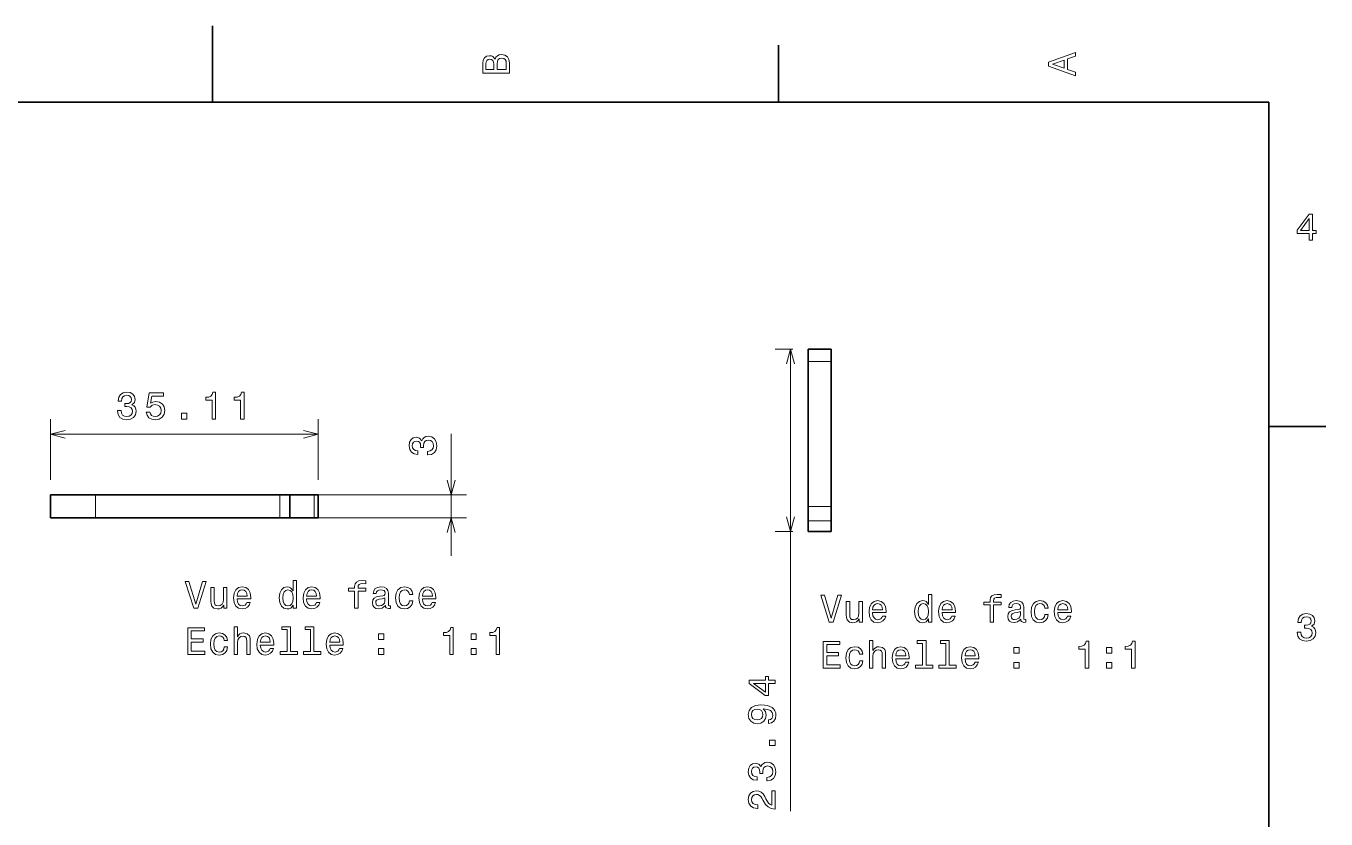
# Model space of a CAD drawing. Extents: x 0 to 297, y 0 to 210.
# Drawn here: x 124 to 294.5, y 106 to 210 of the extents above; entities that cross this region are included whole.
import ezdxf

# ---------------------------------------------------------------- set-up
doc = ezdxf.new("R2010")
doc.units = 0

msp = doc.modelspace()

# ---------------------------------------------------------------- linework, layer by layer
at = {"color": 7, "lineweight": 35, "ltscale": 0.25}
msp.add_line((148.5, 200), (148.5, 210), dxfattribs=at)
at = {"color": 7, "lineweight": 35, "ltscale": 0.1875}
for p, q in [((222.699997, 200), (222.699997, 207.5)), ((287, 157.5), (294.5, 157.5))]:
    msp.add_line(p, q, dxfattribs=at)
at = {"color": 7, "lineweight": 35}
for p, q in [((287, 200), (10, 200)), ((287, 10), (287, 200)), ((157.321777, 148.504807), (133.151245, 148.504807)), ((157.321777, 145.504807), (133.151245, 145.504807))]:
    msp.add_line(p, q, dxfattribs=at)
at = {"color": 7, "lineweight": 13, "ltscale": 0.058289}
for p, q in [((224.604706, 167.639557), (222.273163, 167.639557)), ((224.604706, 143.703781), (222.273163, 143.703781))]:
    msp.add_line(p, q, dxfattribs=at)
at = {"color": 7, "lineweight": 13}
for p, q in [((224.273163, 107.029572), (224.273163, 167.639557)), ((127.230125, 156.460464), (162.337479, 156.460464)), ((159.321777, 148.504807), (181.79512, 148.504807)), ((159.321777, 145.504807), (181.79512, 145.504807))]:
    msp.add_line(p, q, dxfattribs=at)
at = {"color": 7, "lineweight": 35, "ltscale": 0.041216}
for p, q in [((226.604706, 165.990936), (226.604706, 167.639557)), ((229.604706, 165.990936), (229.604706, 167.639557))]:
    msp.add_line(p, q, dxfattribs=at)
at = {"color": 7, "lineweight": 35, "ltscale": 0.075}
for p, q in [((226.604706, 167.639557), (229.604706, 167.639557)), ((127.230125, 145.504807), (127.230125, 148.504807)), ((158.616882, 145.504807), (158.616882, 148.504807)), ((162.337479, 145.504807), (162.337479, 148.504807)), ((226.604706, 143.703781), (229.604706, 143.703781))]:
    msp.add_line(p, q, dxfattribs=at)
at = {"color": 7, "lineweight": 35, "ltscale": 0.126803}
for p, q in [((226.604706, 165.990936), (226.604706, 160.918808)), ((229.604706, 165.990936), (229.604706, 160.918808))]:
    msp.add_line(p, q, dxfattribs=at)
at = {"color": 7, "lineweight": 13, "ltscale": 0.075}
for p, q in [((226.604706, 165.990936), (229.604706, 165.990936)), ((133.151245, 145.504807), (133.151245, 148.504807)), ((157.321777, 145.504807), (157.321777, 148.504807)), ((161.824524, 145.504807), (161.824524, 148.504807)), ((226.604706, 146.974701), (229.604706, 146.974701)), ((226.604706, 145.102814), (229.604706, 145.102814)), ((229.604706, 143.716354), (226.604706, 143.716354))]:
    msp.add_line(p, q, dxfattribs=at)
at = {"color": 7, "lineweight": 35, "ltscale": 0.348603}
for p, q in [((226.604706, 160.918808), (226.604706, 146.974701)), ((229.604706, 160.918808), (229.604706, 146.974701))]:
    msp.add_line(p, q, dxfattribs=at)
at = {"color": 7, "lineweight": 13, "ltscale": 0.198891}
for p, q in [((127.230125, 150.504807), (127.230125, 158.460464)), ((162.337479, 150.504807), (162.337479, 158.460464))]:
    msp.add_line(p, q, dxfattribs=at)
at = {"color": 7, "lineweight": 13, "ltscale": 0.400901}
msp.add_line((179.79512, 140.504807), (179.79512, 156.540833), dxfattribs=at)
at = {"color": 7, "lineweight": 35, "ltscale": 0.148028}
for p, q in [((133.151245, 148.504807), (127.230125, 148.504807)), ((133.151245, 145.504807), (127.230125, 145.504807))]:
    msp.add_line(p, q, dxfattribs=at)
at = {"color": 7, "lineweight": 35, "ltscale": 0.032378}
for p, q in [((158.616882, 148.504807), (157.321777, 148.504807)), ((158.616882, 145.504807), (157.321777, 145.504807))]:
    msp.add_line(p, q, dxfattribs=at)
at = {"color": 7, "lineweight": 35, "ltscale": 0.080192}
msp.add_line((158.616852, 148.504807), (161.824524, 148.504807), dxfattribs=at)
at = {"color": 7, "lineweight": 35, "ltscale": 0.012824}
for p, q in [((162.337479, 148.504807), (161.824524, 148.504807)), ((162.337479, 145.504807), (161.824524, 145.504807))]:
    msp.add_line(p, q, dxfattribs=at)
at = {"color": 7, "lineweight": 35, "ltscale": 0.046797}
for p, q in [((226.604706, 145.102814), (226.604706, 146.974701)), ((229.604706, 145.102814), (229.604706, 146.974701))]:
    msp.add_line(p, q, dxfattribs=at)
at = {"color": 7, "lineweight": 35, "ltscale": 0.080191}
msp.add_line((158.616867, 145.504807), (161.824524, 145.504807), dxfattribs=at)
at = {"color": 7, "lineweight": 35, "ltscale": 0.034661}
for p, q in [((226.604706, 143.716354), (226.604706, 145.102814)), ((229.604706, 143.716354), (229.604706, 145.102814))]:
    msp.add_line(p, q, dxfattribs=at)
at = {"color": 7, "lineweight": 35, "ltscale": 0.000314}
for p, q in [((226.604706, 143.703781), (226.604706, 143.716354)), ((229.604706, 143.703781), (229.604706, 143.716354))]:
    msp.add_line(p, q, dxfattribs=at)
at = {"color": 7, "lineweight": 13}
for points in [[(261.633209, 203.466858), (261.633209, 203.930847), (260.604401, 204.298996), (260.604401, 205.695969), (261.633209, 206.064133), (261.633209, 206.538193), (258.128174, 205.257217), (258.128174, 204.742798)], [(185.542007, 205.630417), (185.249496, 205.983429), (185.052811, 206.074219), (184.81073, 206.104477), (184.432495, 206.03891), (184.160156, 205.842224), (183.993729, 205.524506), (183.933212, 205.080704), (183.933212, 203.835022), (187.433212, 203.835022), (187.433212, 205.151306), (187.36261, 205.620331), (187.155838, 205.968307), (186.828018, 206.185165), (186.384216, 206.260818), (186.08667, 206.215424), (185.839554, 206.094391), (185.65799, 205.897705)], [(185.385666, 204.984879), (185.385666, 204.298996), (184.351807, 204.298996), (184.351807, 205.025223), (184.382065, 205.297562), (184.472839, 205.489197), (184.629181, 205.605194), (184.86116, 205.645538), (185.093155, 205.600143), (185.254532, 205.479111), (185.355408, 205.272339)], [(187.014618, 205.095825), (187.014618, 204.298996), (185.809296, 204.298996), (185.809296, 205.050446), (185.844589, 205.368164), (185.9505, 205.595108), (186.132065, 205.731277), (186.394302, 205.776657), (186.671692, 205.731277), (186.863327, 205.605194), (186.979324, 205.393372)], [(260.17572, 204.460388), (258.632477, 205), (260.17572, 205.539627)], [(292.277374, 181.916794), (292.731262, 181.916794), (292.731262, 182.784225), (293.23056, 182.784225), (293.23056, 183.187683), (292.731262, 183.187683), (292.731262, 185.341141), (292.272339, 185.341141), (290.739197, 183.228027), (290.739197, 182.784225), (292.277374, 182.784225)], [(291.162842, 183.187683), (292.277374, 184.756134), (292.277374, 183.187683)], [(136.040863, 159.559891), (136.040863, 159.524582), (136.121552, 159.040436), (136.358582, 158.677322), (136.731781, 158.445328), (137.226013, 158.359589), (137.750519, 158.445328), (138.14389, 158.667236), (138.396042, 159.020264), (138.486832, 159.474152), (138.446487, 159.771698), (138.335526, 160.013779), (138.153976, 160.200378), (137.911896, 160.336548), (138.239716, 160.608871), (138.355698, 161.042587), (138.28006, 161.435959), (138.063202, 161.733521), (137.710175, 161.92012), (137.226013, 161.985672), (136.772125, 161.904984), (136.424149, 161.68309), (136.197205, 161.330063), (136.121552, 160.861038), (136.121552, 160.825729), (136.570404, 160.825729), (136.610748, 161.148499), (136.741867, 161.380493), (136.95369, 161.521698), (137.251236, 161.572128), (137.513489, 161.531784), (137.705124, 161.425873), (137.821121, 161.25441), (137.866516, 161.022415), (137.821121, 160.775299), (137.700089, 160.608871), (137.488266, 160.508011), (137.200806, 160.477753), (137.00412, 160.482788), (137.00412, 160.084381), (137.251236, 160.094467), (137.568954, 160.049072), (137.805984, 159.92804), (137.947205, 159.731354), (137.997635, 159.474152), (137.942154, 159.181641), (137.795898, 158.964783), (137.563919, 158.828613), (137.256287, 158.783234), (136.938553, 158.833664), (136.706573, 158.984955), (136.560318, 159.227036), (136.504837, 159.559891)], [(148.429047, 158.460464), (148.887985, 158.460464), (148.887985, 161.985672), (148.545044, 161.985672), (148.454269, 161.67804), (148.272705, 161.471268), (147.995331, 161.350235), (147.612045, 161.309891), (147.612045, 160.951813), (148.429047, 160.951813)], [(152.16507, 158.460464), (152.624008, 158.460464), (152.624008, 161.985672), (152.281067, 161.985672), (152.190277, 161.67804), (152.008728, 161.471268), (151.731354, 161.350235), (151.348068, 161.309891), (151.348068, 160.951813), (152.16507, 160.951813)], [(139.797058, 159.373291), (139.908005, 158.959747), (140.155121, 158.636978), (140.518234, 158.435242), (140.982208, 158.359589), (141.491577, 158.450378), (141.889999, 158.697495), (142.142151, 159.090866), (142.237976, 159.595184), (142.152252, 160.064209), (141.910172, 160.432358), (141.531921, 160.669388), (141.04274, 160.755127), (140.66449, 160.694611), (140.371979, 160.528183), (140.513199, 161.471268), (142.046341, 161.471268), (142.046341, 161.884811), (140.175293, 161.884811), (139.897919, 160.0289), (140.301376, 160.0289), (140.593887, 160.26593), (140.967087, 160.351669), (141.289856, 160.296188), (141.536972, 160.134811), (141.693314, 159.887695), (141.748779, 159.569977), (141.693314, 159.252243), (141.531921, 159.005127), (141.284805, 158.848785), (140.967087, 158.79332), (140.699799, 158.828613), (140.493027, 158.944611), (140.341721, 159.12616), (140.266083, 159.373291)], [(144.435822, 158.460464), (145.13179, 158.460464), (145.13179, 159.211899), (144.435822, 159.211899)], [(176.695694, 153.751923), (176.730988, 153.751923), (177.215149, 153.832611), (177.578262, 154.069641), (177.810242, 154.442841), (177.895981, 154.937088), (177.810242, 155.461578), (177.588348, 155.85495), (177.235321, 156.107117), (176.781433, 156.197891), (176.483887, 156.157547), (176.241806, 156.0466), (176.055206, 155.865036), (175.919037, 155.622955), (175.646698, 155.950775), (175.212982, 156.066772), (174.819611, 155.991119), (174.522064, 155.774261), (174.335464, 155.421234), (174.269897, 154.937088), (174.350586, 154.483185), (174.572495, 154.135208), (174.925522, 153.908264), (175.394531, 153.832611), (175.42984, 153.832611), (175.42984, 154.281464), (175.107071, 154.321808), (174.875092, 154.452927), (174.733887, 154.664749), (174.683441, 154.962296), (174.723785, 155.224548), (174.829697, 155.416183), (175.00116, 155.532181), (175.233154, 155.577576), (175.48027, 155.532181), (175.646698, 155.411148), (175.747559, 155.199326), (175.777832, 154.911865), (175.772781, 154.715179), (176.171204, 154.715179), (176.161102, 154.962296), (176.206497, 155.280029), (176.327545, 155.517059), (176.524231, 155.658264), (176.781433, 155.708694), (177.073944, 155.653229), (177.290802, 155.506973), (177.426956, 155.274979), (177.472351, 154.967346), (177.421921, 154.649612), (177.27063, 154.417633), (177.028549, 154.271378), (176.695694, 154.215897)], [(147.179337, 137.153229), (146.301804, 134.172668), (145.399078, 137.153229), (144.919968, 137.153229), (146.049652, 133.648178), (146.55397, 133.648178), (147.658432, 137.153229)], [(151.718231, 134.873688), (153.493454, 134.873688), (153.498489, 135.08046), (153.417801, 135.660431), (153.195908, 136.094147), (152.84288, 136.356384), (152.373856, 136.452209), (151.914917, 136.351349), (151.56189, 136.068924), (151.334946, 135.610001), (151.254257, 135.004807), (151.32991, 134.384491), (151.556854, 133.930603), (151.904831, 133.648178), (152.358734, 133.552353), (152.752106, 133.61792), (153.07486, 133.789383), (153.31189, 134.061722), (153.448059, 134.424835), (153.009308, 134.424835), (152.918518, 134.223099), (152.787399, 134.071808), (152.4142, 133.950775), (152.12674, 134.006241), (151.909882, 134.182755), (151.768661, 134.47023), (151.718231, 134.858551)], [(159.066223, 134.066772), (159.066223, 133.648178), (159.510025, 133.648178), (159.510025, 137.269211), (159.071259, 137.269211), (159.071259, 135.942841), (158.733368, 136.326126), (158.526596, 136.416916), (158.289566, 136.452209), (157.860886, 136.351349), (157.52803, 136.068924), (157.311172, 135.615036), (157.235535, 135.004807), (157.311172, 134.394577), (157.52803, 133.935638), (157.860886, 133.648178), (158.289566, 133.552353), (158.526596, 133.587662), (158.738403, 133.678436)], [(160.826309, 134.873688), (162.601517, 134.873688), (162.606567, 135.08046), (162.525879, 135.660431), (162.30397, 136.094147), (161.950943, 136.356384), (161.481934, 136.452209), (161.022995, 136.351349), (160.669968, 136.068924), (160.443024, 135.610001), (160.362335, 135.004807), (160.437973, 134.384491), (160.664917, 133.930603), (161.012909, 133.648178), (161.466797, 133.552353), (161.860168, 133.61792), (162.182938, 133.789383), (162.419968, 134.061722), (162.556137, 134.424835), (162.117371, 134.424835), (162.026596, 134.223099), (161.895477, 134.071808), (161.522278, 133.950775), (161.234802, 134.006241), (161.017944, 134.182755), (160.87674, 134.47023), (160.826309, 134.858551)], [(167.125305, 135.887375), (167.125305, 133.648178), (167.569107, 133.648178), (167.569107, 135.887375), (168.577744, 135.887375), (168.577744, 136.26561), (167.569107, 136.26561), (167.569107, 136.432037), (167.604401, 136.633774), (167.720398, 136.769943), (167.917084, 136.850632), (168.199509, 136.88089), (168.577744, 136.860718), (168.577744, 137.244003), (168.098633, 137.269211), (167.664917, 137.223831), (167.362335, 137.087662), (167.180771, 136.850632), (167.125305, 136.512726), (167.125305, 136.26561), (166.313339, 136.26561), (166.313339, 135.887375)], [(171.154831, 134.001205), (171.154831, 133.986069), (171.180054, 133.814606), (171.255707, 133.693573), (171.573425, 133.597748), (171.820541, 133.638092), (171.820541, 133.981033), (171.71463, 133.965897), (171.573425, 134.031464), (171.548203, 134.2332), (171.548203, 135.635208), (171.487686, 135.993286), (171.311172, 136.245438), (171.00354, 136.396744), (170.569824, 136.452209), (170.146194, 136.391693), (169.833511, 136.22023), (169.636826, 135.952927), (169.571259, 135.599915), (169.571259, 135.569641), (169.969681, 135.569641), (170.004974, 135.781464), (170.115936, 135.932755), (170.297485, 136.023544), (170.554688, 136.058838), (170.801819, 136.03363), (170.978317, 135.957977), (171.084229, 135.826859), (171.119537, 135.645294), (171.099365, 135.433487), (171.018677, 135.327576), (170.81694, 135.277145), (170.43869, 135.236801), (170.004974, 135.146011), (169.697342, 134.984634), (169.515793, 134.732468), (169.460312, 134.359268), (169.510742, 134.026413), (169.667084, 133.779297), (169.91925, 133.622955), (170.267227, 133.56749), (170.736252, 133.673401)], [(174.306854, 135.458694), (174.745605, 135.458694), (174.654831, 135.862152), (174.437973, 136.179886), (174.100082, 136.376572), (173.661316, 136.452209), (173.17717, 136.351349), (172.809021, 136.068924), (172.577026, 135.610001), (172.496338, 134.99472), (172.571991, 134.384491), (172.79892, 133.930603), (173.156998, 133.648178), (173.646194, 133.552353), (174.07991, 133.628006), (174.417801, 133.839813), (174.649796, 134.172668), (174.750656, 134.61647), (174.327026, 134.61647), (174.251373, 134.334061), (174.110168, 134.122238), (173.908432, 133.991119), (173.661316, 133.950775), (173.353683, 134.016327), (173.131775, 134.218063), (172.995605, 134.545868), (172.950226, 135.009857), (172.995605, 135.463745), (173.136826, 135.79155), (173.36377, 135.993286), (173.661316, 136.063889), (173.923569, 136.018494), (174.120255, 135.902496), (174.251373, 135.710861)], [(176.006424, 134.873688), (177.781631, 134.873688), (177.786682, 135.08046), (177.705994, 135.660431), (177.484085, 136.094147), (177.131058, 136.356384), (176.662033, 136.452209), (176.20311, 136.351349), (175.850082, 136.068924), (175.623138, 135.610001), (175.54245, 135.004807), (175.618088, 134.384491), (175.845032, 133.930603), (176.193024, 133.648178), (176.646912, 133.552353), (177.040283, 133.61792), (177.363052, 133.789383), (177.600082, 134.061722), (177.736252, 134.424835), (177.297485, 134.424835), (177.206711, 134.223099), (177.075592, 134.071808), (176.702393, 133.950775), (176.414917, 134.006241), (176.198059, 134.182755), (176.056854, 134.47023), (176.006424, 134.858551)], [(150.381775, 136.356384), (149.937973, 136.356384), (149.937973, 134.792984), (149.887543, 134.429886), (149.741287, 134.167633), (149.514343, 134.006241), (149.216797, 133.955811), (148.979767, 133.996155), (148.828461, 134.117203), (148.742737, 134.323975), (148.722565, 134.61647), (148.722565, 136.356384), (148.278748, 136.356384), (148.278748, 134.576126), (148.293884, 134.218063), (148.389709, 133.920517), (148.68222, 133.648178), (149.15123, 133.552353), (149.403397, 133.587662), (149.620255, 133.678436), (149.806854, 133.834778), (149.958145, 134.061722), (149.958145, 133.648178), (150.381775, 133.648178)], [(151.718231, 135.246887), (151.773712, 135.594864), (151.909882, 135.852066), (152.116653, 136.008408), (152.388992, 136.063889), (152.656281, 136.008408), (152.863052, 135.852066), (152.989136, 135.594864), (153.034515, 135.246887)], [(158.365204, 136.053802), (158.657715, 135.983185), (158.879623, 135.786499), (159.010742, 135.458694), (159.061172, 135.004807), (159.010742, 134.545868), (158.879623, 134.218063), (158.657715, 134.016327), (158.365204, 133.950775), (158.08783, 134.016327), (157.876022, 134.218063), (157.734802, 134.550919), (157.689423, 135.004807), (157.734802, 135.453659), (157.876022, 135.781464), (158.08783, 135.983185)], [(160.826309, 135.246887), (160.881775, 135.594864), (161.017944, 135.852066), (161.224716, 136.008408), (161.497055, 136.063889), (161.764343, 136.008408), (161.971115, 135.852066), (162.097198, 135.594864), (162.142593, 135.246887)], [(171.104401, 134.596298), (171.043884, 134.334061), (170.882507, 134.132324), (170.640427, 134.001205), (170.34288, 133.955811), (170.15123, 133.981033), (170.01506, 134.061722), (169.929337, 134.202927), (169.904114, 134.399612), (169.924286, 134.576126), (170.004974, 134.702209), (170.327744, 134.84343), (170.736252, 134.903946), (171.104401, 135.024979)], [(176.006424, 135.246887), (176.06189, 135.594864), (176.198059, 135.852066), (176.404831, 136.008408), (176.67717, 136.063889), (176.944458, 136.008408), (177.15123, 135.852066), (177.277313, 135.594864), (177.322693, 135.246887)], [(230.500244, 135.352203), (229.622711, 132.371643), (228.719986, 135.352203), (228.240875, 135.352203), (229.37056, 131.847153), (229.874878, 131.847153), (230.97934, 135.352203)], [(242.387131, 132.265747), (242.387131, 131.847153), (242.830933, 131.847153), (242.830933, 135.468185), (242.392166, 135.468185), (242.392166, 134.141815), (242.054276, 134.525101), (241.847504, 134.615891), (241.610474, 134.651184), (241.181793, 134.550323), (240.848938, 134.267899), (240.63208, 133.814011), (240.556442, 133.203781), (240.63208, 132.593552), (240.848938, 132.134613), (241.181793, 131.847153), (241.610474, 131.751328), (241.847504, 131.786636), (242.059311, 131.877411)], [(250.446198, 134.086349), (250.446198, 131.847153), (250.890015, 131.847153), (250.890015, 134.086349), (251.898651, 134.086349), (251.898651, 134.464584), (250.890015, 134.464584), (250.890015, 134.631012), (250.925308, 134.832748), (251.041306, 134.968918), (251.237991, 135.049606), (251.520416, 135.079865), (251.898651, 135.059692), (251.898651, 135.442978), (251.419556, 135.468185), (250.98584, 135.422806), (250.683243, 135.286636), (250.501678, 135.049606), (250.446198, 134.7117), (250.446198, 134.464584), (249.634247, 134.464584), (249.634247, 134.086349)], [(233.702682, 134.555359), (233.258881, 134.555359), (233.258881, 132.991959), (233.20845, 132.62886), (233.062195, 132.366608), (232.835251, 132.205215), (232.537704, 132.154785), (232.300674, 132.195129), (232.149368, 132.316177), (232.063644, 132.522949), (232.043472, 132.815445), (232.043472, 134.555359), (231.59967, 134.555359), (231.59967, 132.775101), (231.614792, 132.417038), (231.710617, 132.119492), (232.003128, 131.847153), (232.472137, 131.751328), (232.724304, 131.786636), (232.941162, 131.877411), (233.127762, 132.033752), (233.279053, 132.260696), (233.279053, 131.847153), (233.702682, 131.847153)], [(235.039139, 133.072662), (236.814362, 133.072662), (236.819397, 133.279434), (236.738708, 133.859406), (236.516815, 134.293121), (236.163788, 134.555359), (235.694763, 134.651184), (235.235825, 134.550323), (234.882797, 134.267899), (234.655853, 133.808975), (234.575165, 133.203781), (234.650818, 132.583466), (234.877762, 132.129578), (235.225739, 131.847153), (235.679626, 131.751328), (236.072998, 131.816895), (236.395767, 131.988358), (236.632797, 132.260696), (236.768967, 132.62381), (236.330215, 132.62381), (236.239426, 132.422073), (236.108307, 132.270782), (235.735107, 132.14975), (235.447647, 132.205215), (235.230789, 132.381729), (235.089569, 132.669205), (235.039139, 133.057526)], [(235.039139, 133.445862), (235.09462, 133.793839), (235.230789, 134.051041), (235.437561, 134.207382), (235.7099, 134.262863), (235.977188, 134.207382), (236.18396, 134.051041), (236.310043, 133.793839), (236.355423, 133.445862)], [(241.686111, 134.252777), (241.978622, 134.182159), (242.200531, 133.985474), (242.33165, 133.657669), (242.38208, 133.203781), (242.33165, 132.744843), (242.200531, 132.417038), (241.978622, 132.215302), (241.686111, 132.14975), (241.408737, 132.215302), (241.19693, 132.417038), (241.05571, 132.749893), (241.01033, 133.203781), (241.05571, 133.652634), (241.19693, 133.980438), (241.408737, 134.182159)], [(244.147217, 133.072662), (245.922424, 133.072662), (245.927475, 133.279434), (245.846786, 133.859406), (245.624878, 134.293121), (245.271851, 134.555359), (244.802826, 134.651184), (244.343903, 134.550323), (243.990875, 134.267899), (243.763931, 133.808975), (243.683243, 133.203781), (243.758881, 132.583466), (243.985825, 132.129578), (244.333817, 131.847153), (244.787704, 131.751328), (245.181076, 131.816895), (245.503845, 131.988358), (245.740875, 132.260696), (245.877045, 132.62381), (245.438278, 132.62381), (245.347504, 132.422073), (245.21637, 132.270782), (244.843185, 132.14975), (244.55571, 132.205215), (244.338852, 132.381729), (244.197647, 132.669205), (244.147217, 133.057526)], [(244.147217, 133.445862), (244.202682, 133.793839), (244.338852, 134.051041), (244.545624, 134.207382), (244.817963, 134.262863), (245.085251, 134.207382), (245.292023, 134.051041), (245.418106, 133.793839), (245.463501, 133.445862)], [(254.475739, 132.20018), (254.475739, 132.185043), (254.500961, 132.01358), (254.576614, 131.892548), (254.894333, 131.796722), (255.141449, 131.837067), (255.141449, 132.180008), (255.035538, 132.164871), (254.894333, 132.230438), (254.86911, 132.432175), (254.86911, 133.834183), (254.808594, 134.192261), (254.63208, 134.444412), (254.324448, 134.595718), (253.890732, 134.651184), (253.467102, 134.590668), (253.154419, 134.419205), (252.957733, 134.151901), (252.892166, 133.798889), (252.892166, 133.768616), (253.290588, 133.768616), (253.325882, 133.980438), (253.436844, 134.131729), (253.618393, 134.222519), (253.875595, 134.257813), (254.122711, 134.232605), (254.299225, 134.156952), (254.405136, 134.025833), (254.440445, 133.844269), (254.420273, 133.632462), (254.339569, 133.52655), (254.137848, 133.47612), (253.759613, 133.435776), (253.325882, 133.344986), (253.01825, 133.183609), (252.8367, 132.931442), (252.781219, 132.558243), (252.83165, 132.225388), (252.987991, 131.978271), (253.240158, 131.82193), (253.588135, 131.766464), (254.057159, 131.872375)], [(254.425308, 132.795273), (254.364792, 132.533035), (254.203415, 132.331299), (253.961334, 132.20018), (253.663788, 132.154785), (253.472137, 132.180008), (253.335968, 132.260696), (253.250244, 132.401901), (253.225021, 132.598587), (253.245193, 132.775101), (253.325882, 132.901184), (253.648651, 133.042404), (254.057159, 133.102921), (254.425308, 133.223953)], [(257.627747, 133.657669), (258.066528, 133.657669), (257.975739, 134.061127), (257.758881, 134.37886), (257.42099, 134.575546), (256.982239, 134.651184), (256.498077, 134.550323), (256.129913, 134.267899), (255.897934, 133.808975), (255.817245, 133.193695), (255.892883, 132.583466), (256.119843, 132.129578), (256.477905, 131.847153), (256.967102, 131.751328), (257.400818, 131.826981), (257.738708, 132.038788), (257.970703, 132.371643), (258.071564, 132.815445), (257.647949, 132.815445), (257.572296, 132.533035), (257.431061, 132.321213), (257.22934, 132.190094), (256.982239, 132.14975), (256.674591, 132.215302), (256.452698, 132.417038), (256.316528, 132.744843), (256.271118, 133.208832), (256.316528, 133.66272), (256.457733, 133.990524), (256.684692, 134.192261), (256.982239, 134.262863), (257.244476, 134.217468), (257.441162, 134.101471), (257.572296, 133.909836)], [(259.327332, 133.072662), (261.102539, 133.072662), (261.107574, 133.279434), (261.026886, 133.859406), (260.804993, 134.293121), (260.451965, 134.555359), (259.982941, 134.651184), (259.524017, 134.550323), (259.17099, 134.267899), (258.944031, 133.808975), (258.863342, 133.203781), (258.938995, 132.583466), (259.165955, 132.129578), (259.513916, 131.847153), (259.967804, 131.751328), (260.361206, 131.816895), (260.68396, 131.988358), (260.92099, 132.260696), (261.057159, 132.62381), (260.618408, 132.62381), (260.527618, 132.422073), (260.396484, 132.270782), (260.023285, 132.14975), (259.73584, 132.205215), (259.518982, 132.381729), (259.377747, 132.669205), (259.327332, 133.057526)], [(259.327332, 133.445862), (259.382813, 133.793839), (259.518982, 134.051041), (259.725739, 134.207382), (259.998077, 134.262863), (260.265381, 134.207382), (260.472137, 134.051041), (260.598206, 133.793839), (260.643616, 133.445862)], [(290.729126, 130.51622), (290.729126, 130.480911), (290.809814, 129.996765), (291.046844, 129.633652), (291.420044, 129.401657), (291.914276, 129.315933), (292.438782, 129.401657), (292.832153, 129.623566), (293.08429, 129.976593), (293.175079, 130.430481), (293.134735, 130.728027), (293.023773, 130.970108), (292.842224, 131.156708), (292.600159, 131.292877), (292.927948, 131.565216), (293.043945, 131.998932), (292.968292, 132.392303), (292.751434, 132.68985), (292.398407, 132.87645), (291.914276, 132.942017), (291.460388, 132.861313), (291.112396, 132.63942), (290.885468, 132.286392), (290.809814, 131.817368), (290.809814, 131.782074), (291.258636, 131.782074), (291.299011, 132.104828), (291.430115, 132.336823), (291.641937, 132.478027), (291.939484, 132.528473), (292.201721, 132.488113), (292.393372, 132.382217), (292.509369, 132.210739), (292.554749, 131.97876), (292.509369, 131.731628), (292.388336, 131.565216), (292.176514, 131.46434), (291.889069, 131.434082), (291.692383, 131.439133), (291.692383, 131.04071), (291.939484, 131.050797), (292.257202, 131.005417), (292.494232, 130.884369), (292.635468, 130.687683), (292.685883, 130.430481), (292.630402, 130.13797), (292.484161, 129.921112), (292.252167, 129.784943), (291.944519, 129.739563), (291.626801, 129.789993), (291.394806, 129.941284), (291.248566, 130.183365), (291.193085, 130.51622)], [(145.242737, 127.601349), (147.461746, 127.601349), (147.461746, 128.024979), (145.706711, 128.024979), (145.706711, 129.210144), (147.270111, 129.210144), (147.270111, 129.628723), (145.706711, 129.628723), (145.706711, 130.677719), (147.421402, 130.677719), (147.421402, 131.101349), (145.242737, 131.101349)], [(150.018661, 129.411865), (150.457428, 129.411865), (150.366653, 129.815323), (150.149796, 130.133057), (149.81189, 130.329742), (149.373138, 130.40538), (148.888992, 130.30452), (148.520828, 130.022095), (148.288849, 129.563171), (148.208145, 128.947891), (148.283798, 128.337662), (148.510742, 127.883766), (148.868805, 127.601349), (149.358002, 127.505531), (149.791718, 127.581177), (150.129623, 127.792992), (150.361603, 128.125839), (150.462479, 128.569641), (150.038849, 128.569641), (149.963196, 128.287231), (149.821976, 128.075409), (149.620255, 127.94429), (149.373138, 127.903946), (149.065506, 127.969505), (148.843597, 128.171234), (148.707428, 128.499039), (148.662033, 128.963013), (148.707428, 129.416916), (148.848633, 129.74472), (149.075592, 129.946457), (149.373138, 130.017059), (149.635376, 129.971664), (149.832062, 129.855667), (149.963196, 129.664032)], [(151.32991, 127.601349), (151.773712, 127.601349), (151.773712, 129.164749), (151.819107, 129.522812), (151.965347, 129.785065), (152.192307, 129.946457), (152.494888, 130.006973), (152.736969, 129.956543), (152.88826, 129.820374), (152.963913, 129.59343), (152.989136, 129.290833), (152.989136, 127.601349), (153.432938, 127.601349), (153.432938, 129.381607), (153.412766, 129.739685), (153.321976, 130.037231), (153.024429, 130.309555), (152.560455, 130.40538), (152.308289, 130.370087), (152.091431, 130.274261), (151.909882, 130.122955), (151.773712, 129.916183), (151.773712, 131.222382), (151.32991, 131.222382)], [(154.754257, 128.826859), (156.52948, 128.826859), (156.534515, 129.03363), (156.453827, 129.613602), (156.231918, 130.047318), (155.878906, 130.309555), (155.409882, 130.40538), (154.950943, 130.30452), (154.597916, 130.022095), (154.370972, 129.563171), (154.290283, 128.957977), (154.365936, 128.337662), (154.59288, 127.883766), (154.940857, 127.601349), (155.394745, 127.505531), (155.788116, 127.571091), (156.110886, 127.742561), (156.347916, 128.014893), (156.484085, 128.378006), (156.045319, 128.378006), (155.954544, 128.17627), (155.823425, 128.024979), (155.450226, 127.903946), (155.162766, 127.959419), (154.945908, 128.135925), (154.804688, 128.423401), (154.754257, 128.811722)], [(154.754257, 129.200058), (154.809738, 129.548035), (154.945908, 129.805237), (155.152679, 129.961578), (155.425003, 130.017059), (155.692307, 129.961578), (155.899078, 129.805237), (156.025146, 129.548035), (156.070541, 129.200058)], [(158.284515, 130.849182), (158.284515, 127.974548), (157.371689, 127.974548), (157.371689, 127.601349), (159.636108, 127.601349), (159.636108, 127.974548), (158.728317, 127.974548), (158.728317, 131.222382), (157.588547, 131.222382), (157.588547, 130.849182)], [(161.320541, 130.849182), (161.320541, 127.974548), (160.407715, 127.974548), (160.407715, 127.601349), (162.672119, 127.601349), (162.672119, 127.974548), (161.764343, 127.974548), (161.764343, 131.222382), (160.624573, 131.222382), (160.624573, 130.849182)], [(163.862335, 128.826859), (165.637543, 128.826859), (165.642593, 129.03363), (165.56189, 129.613602), (165.339996, 130.047318), (164.986969, 130.309555), (164.517944, 130.40538), (164.059021, 130.30452), (163.705994, 130.022095), (163.47905, 129.563171), (163.398346, 128.957977), (163.473999, 128.337662), (163.700943, 127.883766), (164.048935, 127.601349), (164.502823, 127.505531), (164.896194, 127.571091), (165.218964, 127.742561), (165.455994, 128.014893), (165.592163, 128.378006), (165.153397, 128.378006), (165.062622, 128.17627), (164.931488, 128.024979), (164.558289, 127.903946), (164.270828, 127.959419), (164.05397, 128.135925), (163.912766, 128.423401), (163.862335, 128.811722)], [(163.862335, 129.200058), (163.917801, 129.548035), (164.05397, 129.805237), (164.260742, 129.961578), (164.533081, 130.017059), (164.800369, 129.961578), (165.007141, 129.805237), (165.133224, 129.548035), (165.178619, 129.200058)], [(170.242004, 129.558121), (170.937973, 129.558121), (170.937973, 130.309555), (170.242004, 130.309555)], [(179.607285, 127.601349), (180.066223, 127.601349), (180.066223, 131.126572), (179.723282, 131.126572), (179.632507, 130.818924), (179.450943, 130.612152), (179.173569, 130.491119), (178.790283, 130.450775), (178.790283, 130.092697), (179.607285, 130.092697)], [(182.386108, 129.558121), (183.082062, 129.558121), (183.082062, 130.309555), (182.386108, 130.309555)], [(185.679321, 127.601349), (186.13826, 127.601349), (186.13826, 131.126572), (185.795319, 131.126572), (185.704544, 130.818924), (185.52298, 130.612152), (185.245605, 130.491119), (184.86232, 130.450775), (184.86232, 130.092697), (185.679321, 130.092697)], [(170.242004, 127.601349), (170.937973, 127.601349), (170.937973, 128.352783), (170.242004, 128.352783)], [(182.386108, 127.601349), (183.082062, 127.601349), (183.082062, 128.352783), (182.386108, 128.352783)], [(228.563644, 125.800323), (230.782654, 125.800323), (230.782654, 126.223953), (229.027618, 126.223953), (229.027618, 127.409111), (230.591019, 127.409111), (230.591019, 127.827698), (229.027618, 127.827698), (229.027618, 128.876694), (230.74231, 128.876694), (230.74231, 129.300323), (228.563644, 129.300323)], [(233.339569, 127.61084), (233.778336, 127.61084), (233.687561, 128.014297), (233.470703, 128.332031), (233.132797, 128.528717), (232.694046, 128.604355), (232.2099, 128.503494), (231.841736, 128.221069), (231.609756, 127.762138), (231.529053, 127.146866), (231.604706, 126.536636), (231.83165, 126.082741), (232.189728, 125.800323), (232.678909, 125.704506), (233.112625, 125.780151), (233.450531, 125.991966), (233.68251, 126.324821), (233.783386, 126.768623), (233.359756, 126.768623), (233.284103, 126.486206), (233.142883, 126.274384), (232.941162, 126.143265), (232.694046, 126.102921), (232.386414, 126.16848), (232.164505, 126.370209), (232.028336, 126.698021), (231.982941, 127.161995), (232.028336, 127.615883), (232.16954, 127.943695), (232.3965, 128.145432), (232.694046, 128.216034), (232.956284, 128.170639), (233.152985, 128.054642), (233.284103, 127.863007)], [(234.650818, 125.800323), (235.09462, 125.800323), (235.09462, 127.363724), (235.140015, 127.721794), (235.286255, 127.984039), (235.513214, 128.145432), (235.815796, 128.205948), (236.057877, 128.155518), (236.209167, 128.019348), (236.284821, 127.792397), (236.310043, 127.489807), (236.310043, 125.800323), (236.753845, 125.800323), (236.753845, 127.580582), (236.733673, 127.938652), (236.642883, 128.236206), (236.345337, 128.50853), (235.881363, 128.604355), (235.629196, 128.569061), (235.412338, 128.473236), (235.230789, 128.32193), (235.09462, 128.115158), (235.09462, 129.421356), (234.650818, 129.421356)], [(238.075165, 127.025826), (239.850388, 127.025826), (239.855423, 127.232597), (239.774734, 127.812569), (239.552826, 128.246292), (239.199814, 128.50853), (238.730789, 128.604355), (238.271851, 128.503494), (237.918823, 128.221069), (237.691879, 127.762138), (237.611191, 127.156952), (237.686844, 126.536636), (237.913788, 126.082741), (238.261765, 125.800323), (238.715652, 125.704506), (239.109024, 125.770065), (239.431793, 125.941536), (239.668823, 126.213867), (239.804993, 126.576981), (239.366241, 126.576981), (239.275452, 126.375252), (239.144333, 126.223953), (238.771133, 126.102921), (238.483673, 126.158394), (238.266815, 126.334908), (238.125595, 126.622368), (238.075165, 127.010696)], [(238.075165, 127.399025), (238.130646, 127.747009), (238.266815, 128.004211), (238.473587, 128.160553), (238.745911, 128.216034), (239.013214, 128.160553), (239.219986, 128.004211), (239.346054, 127.747009), (239.391449, 127.399025)], [(241.605423, 129.048157), (241.605423, 126.173523), (240.692596, 126.173523), (240.692596, 125.800323), (242.957016, 125.800323), (242.957016, 126.173523), (242.049225, 126.173523), (242.049225, 129.421356), (240.909454, 129.421356), (240.909454, 129.048157)], [(244.641449, 129.048157), (244.641449, 126.173523), (243.728622, 126.173523), (243.728622, 125.800323), (245.993042, 125.800323), (245.993042, 126.173523), (245.085251, 126.173523), (245.085251, 129.421356), (243.94548, 129.421356), (243.94548, 129.048157)], [(247.183243, 127.025826), (248.95845, 127.025826), (248.963501, 127.232597), (248.882813, 127.812569), (248.660904, 128.246292), (248.307877, 128.50853), (247.838852, 128.604355), (247.379929, 128.503494), (247.026901, 128.221069), (246.799957, 127.762138), (246.719254, 127.156952), (246.794907, 126.536636), (247.021851, 126.082741), (247.369843, 125.800323), (247.82373, 125.704506), (248.217102, 125.770065), (248.539871, 125.941536), (248.776901, 126.213867), (248.913055, 126.576981), (248.474304, 126.576981), (248.38353, 126.375252), (248.252396, 126.223953), (247.879196, 126.102921), (247.591736, 126.158394), (247.374878, 126.334908), (247.233673, 126.622368), (247.183243, 127.010696)], [(247.183243, 127.399025), (247.238708, 127.747009), (247.374878, 128.004211), (247.58165, 128.160553), (247.853989, 128.216034), (248.121277, 128.160553), (248.328049, 128.004211), (248.454132, 127.747009), (248.499512, 127.399025)], [(253.562927, 127.757095), (254.258881, 127.757095), (254.258881, 128.50853), (253.562927, 128.50853)], [(262.928192, 125.800323), (263.387115, 125.800323), (263.387115, 129.325546), (263.044189, 129.325546), (262.9534, 129.017899), (262.771851, 128.811127), (262.494476, 128.690094), (262.111176, 128.64975), (262.111176, 128.291672), (262.928192, 128.291672)], [(265.707001, 127.757095), (266.402985, 127.757095), (266.402985, 128.50853), (265.707001, 128.50853)], [(269.000244, 125.800323), (269.459167, 125.800323), (269.459167, 129.325546), (269.116241, 129.325546), (269.025452, 129.017899), (268.843903, 128.811127), (268.566528, 128.690094), (268.183228, 128.64975), (268.183228, 128.291672), (269.000244, 128.291672)], [(253.562927, 125.800323), (254.258881, 125.800323), (254.258881, 126.551765), (253.562927, 126.551765)], [(265.707001, 125.800323), (266.402985, 125.800323), (266.402985, 126.551765), (265.707001, 126.551765)], [(222.273163, 123.769051), (222.273163, 124.222946), (221.405731, 124.222946), (221.405731, 124.722221), (221.002274, 124.722221), (221.002274, 124.222946), (218.848816, 124.222946), (218.848816, 123.764008), (220.961929, 122.230865), (221.405731, 122.230865), (221.405731, 123.769051)], [(221.002274, 122.654495), (219.433823, 123.769051), (221.002274, 123.769051)], [(221.405731, 118.545273), (221.804138, 118.620926), (222.111786, 118.837784), (222.303421, 119.180725), (222.374023, 119.634613), (222.33873, 119.932159), (222.24794, 120.199455), (222.091614, 120.426399), (221.869705, 120.618042), (221.592331, 120.769341), (221.24939, 120.880295), (220.856018, 120.945854), (220.40213, 120.971069), (219.691025, 120.88533), (219.17157, 120.638214), (218.858902, 120.244843), (218.74794, 119.705215), (218.83873, 119.210983), (219.080795, 118.837784), (219.453995, 118.595711), (219.923019, 118.515015), (220.407166, 118.595711), (220.77533, 118.832741), (221.007309, 119.185768), (221.082962, 119.634613), (220.987137, 120.108673), (220.694641, 120.466751), (221.254425, 120.386055), (221.652847, 120.22467), (221.889877, 119.977554), (221.96553, 119.639656), (221.930222, 119.377411), (221.819275, 119.185768), (221.642761, 119.059685), (221.405731, 119.009254)], [(219.917969, 119.004211), (219.605301, 119.054642), (219.358185, 119.195854), (219.201843, 119.417755), (219.146362, 119.705215), (219.201843, 120.002769), (219.358185, 120.229713), (219.60025, 120.370926), (219.912933, 120.426399), (220.230652, 120.370926), (220.467682, 120.229713), (220.613937, 119.997726), (220.664368, 119.690094), (220.613937, 119.412712), (220.467682, 119.195854), (220.235703, 119.054642)], [(222.273163, 115.671646), (222.273163, 116.367615), (221.521729, 116.367615), (221.521729, 115.671646)], [(221.173737, 111.012711), (221.209045, 111.012711), (221.693192, 111.093399), (222.056305, 111.330437), (222.2883, 111.703636), (222.374023, 112.197876), (222.2883, 112.722366), (222.066391, 113.115738), (221.713364, 113.367905), (221.259476, 113.458679), (220.961929, 113.418335), (220.719849, 113.307381), (220.533249, 113.125824), (220.397079, 112.883751), (220.124756, 113.211563), (219.691025, 113.327553), (219.297653, 113.251907), (219.000107, 113.035049), (218.813507, 112.682022), (218.74794, 112.197876), (218.828644, 111.74398), (219.050537, 111.395996), (219.403564, 111.169052), (219.872589, 111.093399), (219.907883, 111.093399), (219.907883, 111.542252), (219.585129, 111.582596), (219.353134, 111.713722), (219.211929, 111.925537), (219.161499, 112.223083), (219.201843, 112.485336), (219.307739, 112.676979), (219.479218, 112.792969), (219.711197, 112.838364), (219.958313, 112.792969), (220.124756, 112.671936), (220.225616, 112.460114), (220.255875, 112.172653), (220.250824, 111.975967), (220.649246, 111.975967), (220.63916, 112.223083), (220.68454, 112.54081), (220.805588, 112.777847), (221.002274, 112.919052), (221.259476, 112.969482), (221.551987, 112.914009), (221.768845, 112.767761), (221.904999, 112.535767), (221.950394, 112.228134), (221.899963, 111.910408), (221.748672, 111.678421), (221.506592, 111.532166), (221.173737, 111.476685)], [(222.273163, 107.317032), (222.273163, 109.722656), (221.839447, 109.722656), (221.839447, 107.821358), (221.602417, 107.927261), (221.405731, 108.108826), (221.047653, 108.668625), (220.896362, 108.966171), (220.679504, 109.299026), (220.427338, 109.536057), (220.129791, 109.672226), (219.791901, 109.722656), (219.368256, 109.636917), (219.035416, 109.399887), (218.823593, 109.036774), (218.74794, 108.567757), (218.833679, 108.083603), (219.070709, 107.715454), (219.448959, 107.478424), (219.948242, 107.397728), (220.018845, 107.397728), (220.018845, 107.856659), (219.9785, 107.856659), (219.635559, 107.902054), (219.383392, 108.038216), (219.222015, 108.255081), (219.166534, 108.542542), (219.216965, 108.835052), (219.343048, 109.05191), (219.539734, 109.193115), (219.78685, 109.243546), (220.018845, 109.208244), (220.21553, 109.112427), (220.386993, 108.951042), (220.5383, 108.729141), (220.699677, 108.431587), (221.01236, 107.937347), (221.345215, 107.589371), (221.748672, 107.382599), (222.258026, 107.317032)]]:
    msp.add_lwpolyline(points, close=True, dxfattribs=at)
for points in [[(224.790802, 165.707703), (224.273163, 167.639557), (223.755524, 165.707703)], [(129.161972, 156.978104), (127.230125, 156.460464), (129.161972, 155.942825)], [(160.405624, 155.942825), (162.337479, 156.460464), (160.405624, 156.978104)], [(179.277481, 150.436661), (179.79512, 148.504807), (180.312744, 150.436661)], [(180.312744, 143.572952), (179.79512, 145.504807), (179.277481, 143.572952)], [(223.755524, 145.63562), (224.273163, 143.703781), (224.790802, 145.63562)]]:
    msp.add_lwpolyline(points, dxfattribs=at)

doc.saveas('drawing.dxf')
